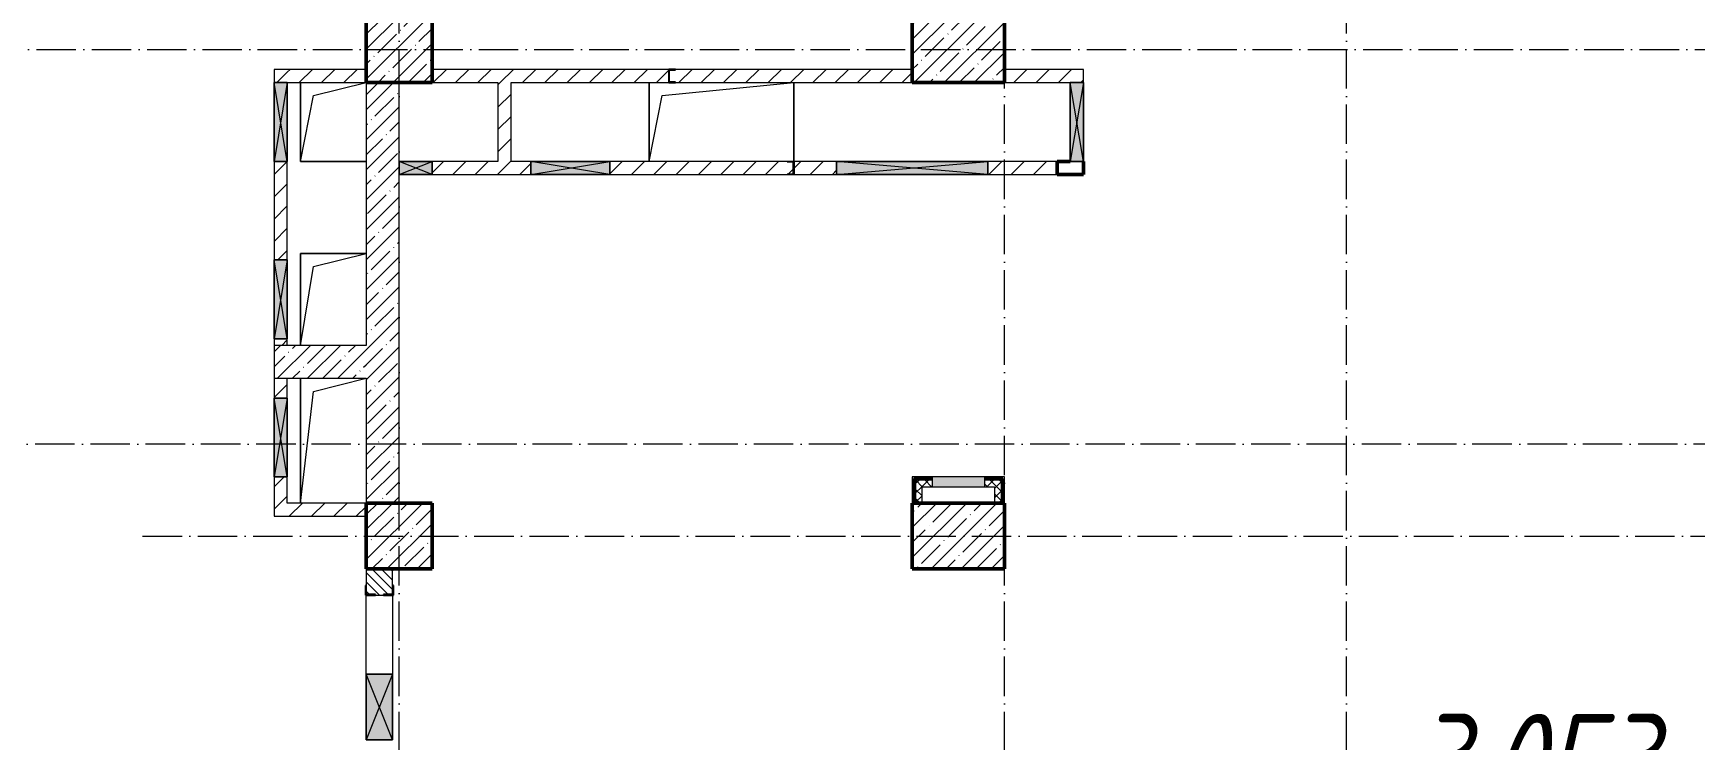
# Model space of a CAD drawing. Header units: millimetres. Extents: x -12989 to 629078, y -109036 to 555275.
# Drawn here: x 530579 to 543206, y -69285 to -63910 of the extents above; entities that cross this region are included whole.
import ezdxf

# ---------------------------------------------------------------- set-up
doc = ezdxf.new("R2010")
doc.units = ezdxf.units.MM
doc.linetypes.add('50_200_ШТРИХ_1Т_ш5_п1_п1_', pattern=[700, 500, -100, 0, -100])
for name, color, linetype, lineweight in [('A-DETL-GENF-OTLN', 7, 'Continuous', 9), ('A-FLOR-____-OTLN', 7, 'Continuous', 9), ('A-GENM-____-MCUT', 7, 'Continuous', 25), ('A-GENM-____-OTLN', 7, 'Continuous', 9), ('A-GENM-____-OTLN-1', 7, 'Continuous', 25), ('A-GLAZ-____-OTLN', 7, 'Continuous', 9), ('A-WALL-____-MCUT-1', 7, 'Continuous', 9), ('A-WALL-____-MCUT-2', 7, 'Continuous', 50), ('A-WALL-____-MCUT-3', 7, 'Continuous', 9), ('A-WALL-____-PATT-1', 7, 'Continuous', 9), ('A-WALL-FNSH-MCUT-1', 7, 'Continuous', 9), ('I-WALL-____-OTLN', 7, 'Continuous', 9), ('S-COLS-____-MCUT', 7, 'Continuous', 50), ('S-COLS-____-OTLN', 7, 'Continuous', 9), ('S-GRID-____-OTLN-1', 7, '50_200_ШТРИХ_1Т_ш5_п1_п1_', 9), ('Марки помещений', 7, 'Continuous', 9)]:
    doc.layers.add(name, color=color, linetype=linetype, lineweight=lineweight)
doc.layers.add('A-WALL-____-PATT-3', color=9, linetype='Continuous', lineweight=9, true_color=0x808080)
doc.styles.add('ISOCPEUR_I_2', font='isocpeui.ttf', dxfattribs={"width": 0.85, "height": 2.3})
pattern_1 = [(45, (523510, -90515.61), (-114.04925, 114.04925), []), (45, (523624.06, -90515.61), (-114.04925, 114.04925), [201.612, -40.322, 3.353, -36.97])]
pattern_2 = [(45, (523510.01, -90515.61), (-84.8528, 84.8528), [])]
pattern_3 = [(45, (523510.01, -90515.614), (-35.35534, 35.35534), []), (135, (523510.01, -90515.614), (-35.35534, -35.35534), [])]

# ---------------------------------------------------------------- blocks, each defined once
blk = doc.blocks.new('BSC_Колонна _Прямоугольная - 500х500-V7-АР1_План отверстий 3 этажа в осях 1-64_А-ГГ')
at = {"layer": 'S-COLS-____-OTLN'}
h = blk.add_hatch(dxfattribs=at)
h.set_pattern_fill('FP_41', color=256, style=0, pattern_type=2)
h.set_pattern_definition([(45, (-9850, -26481.04), (-114.04925, 114.04925), []), (45, (-9735.95, -26481.04), (-114.04925, 114.04925), [201.613, -40.323, 3.353, -36.97])])
h.paths.add_polyline_path([(-250, -250), (250, -250), (250, 250), (-250, 250)], flags=0)
at = {"layer": 'S-COLS-____-MCUT'}
for p, q in [((250, 250), (-250, 250)), ((-250, 250), (-250, -250)), ((250, -250), (250, 250)), ((-250, -250), (250, -250))]:
    blk.add_line(p, q, dxfattribs=at)
blk = doc.blocks.new('BSC_Колонна _Прямоугольная - 500х700-V10-АР1_План отверстий 3 этажа в осях 1-64_А-ГГ')
at = {"layer": 'S-COLS-____-OTLN'}
h = blk.add_hatch(dxfattribs=at)
h.set_pattern_fill('FP_44', color=256, style=0, pattern_type=2)
h.set_pattern_definition([(315, (-22781.04, 14100), (114.0493, 114.0493), []), (315, (-22781.04, 13985.95), (114.0493, 114.0493), [201.613, -40.323, 3.353, -36.97])])
h.paths.add_polyline_path([(-250, 350), (-250, -350), (250, -350), (250, 350)], flags=0)
at = {"layer": 'S-COLS-____-MCUT'}
for p, q in [((250, 350), (-250, 350)), ((-250, 350), (-250, -350)), ((250, -350), (250, 350)), ((-250, -350), (250, -350))]:
    blk.add_line(p, q, dxfattribs=at)
blk = doc.blocks.new('BSC_Колонна _Прямоугольная - 500х700-V11-АР1_План отверстий 3 этажа в осях 1-64_А-ГГ')
at = {"layer": 'S-COLS-____-OTLN'}
h = blk.add_hatch(dxfattribs=at)
h.set_pattern_fill('FP_45', color=256, style=0, pattern_type=2)
h.set_pattern_definition([(315, (-26481.04, 14100), (114.04925, 114.04925), []), (315, (-26481.04, 13985.95), (114.04925, 114.04925), [201.613, -40.323, 3.353, -36.97])])
h.paths.add_polyline_path([(-250, 350), (-250, -350), (250, -350), (250, 350)], flags=0)
at = {"layer": 'S-COLS-____-MCUT'}
for p, q in [((250, 350), (-250, 350)), ((-250, 350), (-250, -350)), ((250, -350), (250, 350)), ((-250, -350), (250, -350))]:
    blk.add_line(p, q, dxfattribs=at)
blk = doc.blocks.new('154_Фахверк_СКБ_Швеллер - Тип_100_3960-28494444-АР1_План отверстий 3 этажа в осях 1-64_А-ГГ')
at = {"layer": 'A-GENM-____-MCUT'}
for p, q in [((125, 50), (175, 50)), ((125, -50), (125, 50)), ((128, 47), (128, -47)), ((175, 47), (128, 47)), ((175, 50), (175, 47)), ((175, -50), (125, -50)), ((128, -47), (175, -47)), ((175, -47), (175, -50))]:
    blk.add_line(p, q, dxfattribs=at)
blk = doc.blocks.new('154_Фахверк_СКБ_Швеллер - Тип_100_3380-28551448-АР1_План отверстий 3 этажа в осях 1-64_А-ГГ')
at = {"layer": 'A-GENM-____-MCUT'}
for p, q in [((175, 50), (125, 50)), ((125, 50), (125, -50)), ((128, 47), (175, 47)), ((128, -47), (128, 47)), ((175, 47), (175, 50)), ((125, -50), (175, -50)), ((175, -47), (128, -47)), ((175, -50), (175, -47))]:
    blk.add_line(p, q, dxfattribs=at)
blk = doc.blocks.new('Фахверк_СКБ_Уголок - 200_3960-28268576-АР1_План отверстий 3 этажа в осях 1-64_А-ГГ')
at = {"layer": 'A-GENM-____-MCUT'}
for p, q in [((200, 156), (125, 156)), ((125, 156), (125, 81)), ((131, 81), (131, 150)), ((131, 150), (200, 150)), ((200, 150), (200, 156)), ((125, 81), (131, 81)), ((131, 19), (125, 19)), ((125, 19), (125, -56)), ((131, -50), (131, 19)), ((125, -56), (200, -56)), ((200, -50), (131, -50)), ((200, -56), (200, -50))]:
    blk.add_line(p, q, dxfattribs=at)
blk = doc.blocks.new('AR_Отверстие прямоугольное _в плите_ - AR_Отверстие прямоугольное _в плите_-30552824-АР1_План отверстий 3 этажа в осях 1-64_А-ГГ')
at = {"layer": 'A-GENM-____-OTLN'}
for p, q in [((250, 350), (-250, 350)), ((-250, 350), (-250, -350)), ((-150, 250), (250, 350)), ((-250, -350), (-150, 250))]:
    blk.add_line(p, q, dxfattribs=at)
blk = doc.blocks.new('AR_Отверстие прямоугольное _в плите_ - AR_Отверстие прямоугольное _в плите_-30552826-АР1_План отверстий 3 этажа в осях 1-64_А-ГГ')
at = {"layer": 'A-GENM-____-OTLN'}
for p, q in [((-250, 475), (-250, -475)), ((-150, 375), (250, 475)), ((-250, -475), (-150, 375))]:
    blk.add_line(p, q, dxfattribs=at)
blk = doc.blocks.new('AR_Отверстие прямоугольное _в плите_ - AR_Отверстие прямоугольное _в плите_-30552682-АР1_План отверстий 3 этажа в осях 1-64_А-ГГ')
at = {"layer": 'A-GENM-____-OTLN'}
for p, q in [((-550, 300), (-550, -300)), ((-450, 200), (550, 300)), ((550, -300), (550, 300)), ((-550, -300), (-450, 200))]:
    blk.add_line(p, q, dxfattribs=at)
blk = doc.blocks.new('AR_Отверстие прямоугольное _в плите_ - AR_Отверстие прямоугольное _в плите_-30552698-АР1_План отверстий 3 этажа в осях 1-64_А-ГГ')
at = {"layer": 'A-GENM-____-OTLN'}
for p, q in [((-250, 300), (-250, -300)), ((-150, 200), (250, 300)), ((-250, -300), (-150, 200)), ((-250, -300), (250, -300))]:
    blk.add_line(p, q, dxfattribs=at)
blk = doc.blocks.new('AR_Отверстие Ниша - Лючок-32406239-АР1_План отверстий 3 этажа в осях 1-64_А-ГГ')
at = {"layer": 'A-GLAZ-____-OTLN'}
blk.add_hatch(color=256, dxfattribs=at).paths.add_polyline_path([(200, 37), (-200, 37), (-200, -38), (200, -38)], flags=0)
for p, q in [((200, 37), (-200, 37)), ((-200, 37), (-200, -38)), ((200, -38), (200, 37)), ((-200, -38), (200, -38))]:
    blk.add_line(p, q, dxfattribs=at)
blk = doc.blocks.new('AR_Отверстие прямоугольное _в стене_ - AR_Отверстие прямоугольное _в стене__ОВ-36997986-АР1_План отверстий 3 этажа в осях 1-64_А-ГГ')
at = {"layer": 'A-GLAZ-____-OTLN'}
blk.add_hatch(color=256, dxfattribs=at).paths.add_polyline_path([(300, 50), (-300, 50), (-300, -50), (300, -50)], flags=0)
at = {"layer": 'A-DETL-GENF-OTLN'}
for p, q in [((-300, -50), (-300, 50)), ((-300, 50), (300, 50)), ((300, 50), (-300, -50)), ((-300, 50), (300, -50)), ((300, 50), (-300, 50)), ((-300, 50), (-300, -50)), ((300, 50), (300, -50)), ((300, -50), (300, 50)), ((300, -50), (-300, -50)), ((-300, -50), (300, -50))]:
    blk.add_line(p, q, dxfattribs=at)
blk = doc.blocks.new('AR_Отверстие прямоугольное _в стене__БезПР - AR_Отверстие прямоугольное _в стене__БезПР-36428146-АР1_План отверстий 3 этажа в осях 1-64_А-ГГ')
at = {"layer": 'A-GLAZ-____-OTLN'}
blk.add_hatch(color=256, dxfattribs=at).paths.add_polyline_path([(125, 50), (-125, 50), (-125, -50), (125, -50)], flags=0)
at = {"layer": 'A-DETL-GENF-OTLN'}
for p, q in [((-125, -50), (-125, 50)), ((-125, 50), (125, 50)), ((125, 50), (-125, -50)), ((-125, 50), (125, -50)), ((125, 50), (-125, 50)), ((-125, 50), (-125, -50)), ((125, 50), (125, -50)), ((125, -50), (125, 50)), ((125, -50), (-125, -50)), ((-125, -50), (125, -50))]:
    blk.add_line(p, q, dxfattribs=at)
blk = doc.blocks.new('AR_Отверстие прямоугольное _в стене_ - AR_Отверстие прямоугольное _в стене__ОВ-37085671-АР1_План отверстий 3 этажа в осях 1-64_А-ГГ')
at = {"layer": 'A-GLAZ-____-OTLN'}
blk.add_hatch(color=256, dxfattribs=at).paths.add_polyline_path([(-376, 50), (-575, 50), (-575, -50), (575, -50), (575, 50)], flags=0)
at = {"layer": 'A-DETL-GENF-OTLN'}
for p, q in [((-575, -50), (-575, 50)), ((-575, 50), (575, 50)), ((575, 50), (-575, -50)), ((-575, 50), (575, -50)), ((575, 50), (-575, 50)), ((-575, 50), (-575, -50)), ((575, 50), (575, -50)), ((575, -50), (575, 50)), ((575, -50), (-575, -50)), ((-575, -50), (575, -50))]:
    blk.add_line(p, q, dxfattribs=at)
blk = doc.blocks.new('AR_Отверстие прямоугольное _в стене__БезПР - AR_Отверстие прямоугольное _в стене__БезПР-36427847-АР1_План отверстий 3 этажа в осях 1-64_А-ГГ')
at = {"layer": 'A-GLAZ-____-OTLN'}
blk.add_hatch(color=256, dxfattribs=at).paths.add_polyline_path([(250, 100), (-250, 100), (-250, -100), (250, -100)], flags=0)
at = {"layer": 'A-DETL-GENF-OTLN'}
for p, q in [((-250, -100), (-250, 100)), ((-250, 100), (250, 100)), ((250, 100), (-250, -100)), ((-250, 100), (250, -100)), ((250, 100), (-250, 100)), ((-250, 100), (-250, -100)), ((250, 100), (250, -100)), ((250, -100), (250, 100)), ((250, -100), (-250, -100)), ((-250, -100), (250, -100))]:
    blk.add_line(p, q, dxfattribs=at)
at = {"layer": 'A-GLAZ-____-OTLN'}
blk.add_line((250, 100), (-250, 100), dxfattribs=at)
blk = doc.blocks.new('AR_Отверстие прямоугольное _в стене__БезПР - AR_Отверстие прямоугольное _в стене__БезПР-36899670-АР1_План отверстий 3 этажа в осях 1-64_А-ГГ')
at = {"layer": 'A-GLAZ-____-OTLN'}
blk.add_hatch(color=256, dxfattribs=at).paths.add_polyline_path([(300, 50), (-300, 50), (-300, -50), (300, -50)], flags=0)
at = {"layer": 'A-DETL-GENF-OTLN'}
for p, q in [((-300, -50), (-300, 50)), ((-300, 50), (300, 50)), ((300, 50), (-300, -50)), ((-300, 50), (300, -50)), ((300, 50), (-300, 50)), ((-300, 50), (-300, -50)), ((300, 50), (300, -50)), ((300, -50), (300, 50)), ((300, -50), (-300, -50)), ((-300, -50), (300, -50))]:
    blk.add_line(p, q, dxfattribs=at)
at = {"layer": 'A-GLAZ-____-OTLN'}
blk.add_line((300, 50), (-300, 50), dxfattribs=at)
blk = doc.blocks.new('AR_Отверстие прямоугольное _в стене_ - AR_Отверстие прямоугольное _в стене__ОВ-36998953-АР1_План отверстий 3 этажа в осях 1-64_А-ГГ')
at = {"layer": 'A-GLAZ-____-OTLN'}
blk.add_hatch(color=256, dxfattribs=at).paths.add_polyline_path([(300, 50), (-300, 50), (-300, -50), (300, -50)], flags=0)
at = {"layer": 'A-DETL-GENF-OTLN'}
for p, q in [((-300, -50), (-300, 50)), ((-300, 50), (300, 50)), ((300, 50), (-300, -50)), ((-300, 50), (300, -50)), ((300, 50), (-300, 50)), ((-300, 50), (-300, -50)), ((300, 50), (300, -50)), ((300, -50), (300, 50)), ((300, -50), (-300, -50)), ((-300, -50), (300, -50))]:
    blk.add_line(p, q, dxfattribs=at)
blk = doc.blocks.new('AR_Отверстие прямоугольное _в стене_ - AR_Отверстие прямоугольное _в стене__ОВ-36996514-АР1_План отверстий 3 этажа в осях 1-64_А-ГГ')
at = {"layer": 'A-GLAZ-____-OTLN'}
blk.add_hatch(color=256, dxfattribs=at).paths.add_polyline_path([(300, -50), (300, 50), (-300, 50), (-300, -50)], flags=0)
at = {"layer": 'A-DETL-GENF-OTLN'}
for p, q in [((-300, -50), (-300, 50)), ((-300, 50), (300, 50)), ((300, 50), (-300, -50)), ((-300, 50), (300, -50)), ((300, 50), (-300, 50)), ((-300, 50), (-300, -50)), ((300, 50), (300, -50)), ((300, -50), (300, 50)), ((300, -50), (-300, -50)), ((-300, -50), (300, -50))]:
    blk.add_line(p, q, dxfattribs=at)
blk = doc.blocks.new('BSC_Колонна _Прямоугольная1 - 200х100 _металл_-V219-АР1_План отверстий 3 этажа в осях 1-64_А-ГГ')
at = {"layer": 'S-COLS-____-MCUT'}
for p, q in [((0, 50), (-100, 50)), ((-100, 50), (-100, -50)), ((100, -50), (100, 50)), ((-100, -50), (100, -50))]:
    blk.add_line(p, q, dxfattribs=at)
blk = doc.blocks.new('3эт')
at = {"layer": 'S-GRID-____-OTLN-1', "color": 251, "ltscale": 0.6, "true_color": 0x636466}
for p, q in [((293620.7, -91346.1), (293620.7, -36982.5)), ((298220.7, -91346.1), (298220.7, -36982.5)), ((300820.7, -91346.1), (300820.7, -36982.5)), ((279101.9, -60382.4), (310478.4, -60382.4)), ((310478.4, -63382.4), (279101.9, -63382.4)), ((291670.7, -64082.4), (310478.4, -64082.4))]:
    blk.add_line(p, q, dxfattribs=at)

msp = doc.modelspace()

# ---------------------------------------------------------------- hatches: boundary and pattern name
at = {"layer": 'A-WALL-____-PATT-1'}
h = msp.add_hatch(dxfattribs=at)
h.set_pattern_fill('FP_4', color=256, style=0, pattern_type=2)
h.set_pattern_definition(pattern_2)
h.paths.add_polyline_path([(532410.0077, -66284.5723), (532510.0077, -66284.5723), (532510.0077, -66234.5723), (532410.0077, -66234.5723)], flags=0)
h.paths.add_polyline_path([(532510.0077, -65634.5723), (532510.0077, -64884.5723), (532410.0077, -64884.5723), (532410.0077, -65634.5723), (532442.5077, -65634.5723)], flags=0)
h.paths.add_polyline_path([(532410.0077, -64284.5723), (532510.0077, -64284.5723), (532510.0077, -64184.5723), (532410.0077, -64184.5723)], flags=0)
h = msp.add_hatch(dxfattribs=at)
h.set_pattern_fill('FP_4', color=256, style=0, pattern_type=2)
h.set_pattern_definition(pattern_2)
h.paths.add_polyline_path([(533110.0077, -64284.5723), (533110.0077, -64184.5723), (532510.0077, -64184.5723), (532510.0077, -64284.5723)], flags=0)
h = msp.add_hatch(dxfattribs=at)
h.set_pattern_fill('FP_4', color=256, style=0, pattern_type=2)
h.set_pattern_definition(pattern_2)
h.paths.add_polyline_path([(537260.0077, -64284.5723), (537260.0077, -64184.5723), (535460.0077, -64184.5723), (535460.0077, -64187.5723), (535413.0077, -64187.5723), (535413.0077, -64281.5723), (535460.0077, -64281.5723), (535460.0077, -64284.5723)], flags=0)
h.paths.add_polyline_path([(534210.0077, -64284.5723), (535410.0077, -64284.5723), (535410.0077, -64184.5723), (533610.0077, -64184.5723), (533610.0077, -64284.5723), (534110.0077, -64284.5723)], flags=0)
h = msp.add_hatch(dxfattribs=at)
h.set_pattern_fill('FP_4', color=256, style=0, pattern_type=2)
h.set_pattern_definition(pattern_2)
h.paths.add_polyline_path([(538460.0077, -64284.5723), (538460.0077, -64184.5723), (537960.0077, -64184.5723), (537960.0077, -64284.5723)], flags=0)
h = msp.add_hatch(dxfattribs=at)
h.set_pattern_fill('FP_4', color=256, style=0, pattern_type=2)
h.set_pattern_definition(pattern_2)
h.paths.add_polyline_path([(538560.0077, -64284.5723), (538560.0077, -64184.5723), (538460.0077, -64184.5723), (538460.0077, -64284.5723), (538545.722, -64284.5723)], flags=0)
h = msp.add_hatch(dxfattribs=at)
h.set_pattern_fill('FP_38', color=256, style=0, pattern_type=2)
h.set_pattern_definition(pattern_1)
h.paths.add_polyline_path([(533110.0077, -67484.5723), (533360.0077, -67484.5723), (533360.0077, -64284.5723), (533110.0077, -64284.5723), (533110.0077, -66534.5723)], flags=0)
h = msp.add_hatch(dxfattribs=at)
h.set_pattern_fill('FP_4', color=256, style=0, pattern_type=2)
h.set_pattern_definition(pattern_2)
h.paths.add_polyline_path([(534210.0077, -64884.5723), (534210.0077, -64284.5723), (534110.0077, -64284.5723), (534110.0077, -64884.5723)], flags=0)
h = msp.add_hatch(dxfattribs=at)
h.set_pattern_fill('FP_4', color=256, style=0, pattern_type=2)
h.set_pattern_definition(pattern_2)
h.paths.add_polyline_path([(538360.0077, -64984.5723), (538360.0077, -64884.5723), (537835.0077, -64884.5723), (537835.0077, -64984.5723)], flags=0)
h.paths.add_polyline_path([(536360.0077, -64984.5723), (536685.0077, -64984.5723), (536685.0077, -64884.5723), (536360.0077, -64884.5723), (536360.0077, -64981.5723)], flags=0)
h.paths.add_polyline_path([(536310.0077, -64984.5723), (536310.0077, -64981.5723), (536357.0077, -64981.5723), (536357.0077, -64887.5723), (536310.0077, -64887.5723), (536310.0077, -64884.5723), (534960.0077, -64884.5723), (534960.0077, -64984.5723)], flags=0)
h.paths.add_polyline_path([(533610.0077, -64984.5723), (534360.0077, -64984.5723), (534360.0077, -64884.5723), (533610.0077, -64884.5723), (533610.0077, -64955.1606)], flags=0)
h = msp.add_hatch(dxfattribs=at)
h.set_pattern_fill('FP_38', color=256, style=0, pattern_type=2)
h.set_pattern_definition(pattern_1)
h.paths.add_polyline_path([(533110.0077, -66534.5723), (533110.0077, -66284.5723), (532410.0077, -66284.5723), (532410.0077, -66534.5723)], flags=0)
h = msp.add_hatch(dxfattribs=at)
h.set_pattern_fill('FP_4', color=256, style=0, pattern_type=2)
h.set_pattern_definition(pattern_2)
h.paths.add_polyline_path([(532410.0077, -67484.5723), (532510.0077, -67484.5723), (532510.0077, -67284.5723), (532410.0077, -67284.5723)], flags=0)
h.paths.add_polyline_path([(532410.0077, -66684.5723), (532510.0077, -66684.5723), (532510.0077, -66534.5723), (532410.0077, -66534.5723)], flags=0)
h = msp.add_hatch(dxfattribs=at)
h.set_pattern_fill('FP_4', color=256, style=0, pattern_type=2)
h.set_pattern_definition(pattern_2)
h.paths.add_polyline_path([(533110.0077, -67584.5723), (533110.0077, -67484.5723), (532410.0077, -67484.5723), (532410.0077, -67584.5723)], flags=0)
h = msp.add_hatch(dxfattribs=at)
h.set_pattern_fill('FP_6', color=256, style=0, pattern_type=2)
h.set_pattern_definition([(135, (523510.01, -90515.614), (-35.35534, -35.35534), [])])
h.paths.add_polyline_path([(533310.0077, -72784.5723), (533310.0077, -72134.5723), (533110.0077, -72134.5723), (533110.0077, -72784.5723)], flags=0)
h.paths.add_polyline_path([(533254.8353, -71984.5723), (533310.0077, -71984.5723), (533310.0077, -71684.5723), (533110.0077, -71684.5723), (533110.0077, -71984.5723)], flags=0)
h.paths.add_polyline_path([(533310.0077, -71434.5723), (533310.0077, -69890.5723), (533241.0077, -69890.5723), (533241.0077, -69884.5723), (533179.0077, -69884.5723), (533179.0077, -69890.5723), (533110.0077, -69890.5723), (533110.0077, -71434.5723), (533216.9042, -71434.5723)], flags=0)
h.paths.add_polyline_path([(533179.0077, -68184.5723), (533241.0077, -68184.5723), (533241.0077, -68178.5723), (533310.0077, -68178.5723), (533310.0077, -67984.5723), (533110.0077, -67984.5723), (533110.0077, -68178.5723), (533179.0077, -68178.5723)], flags=0)
at = {"layer": 'A-WALL-____-PATT-3'}
h = msp.add_hatch(dxfattribs=at)
h.set_pattern_fill('FP_7', color=256, style=0, pattern_type=2)
h.set_pattern_definition(pattern_3)
h.paths.add_polyline_path([(537935.0077, -67359.5723), (537935.0077, -67309.5723), (537810.0077, -67309.5723), (537810.0077, -67359.5723), (537885.0077, -67359.5723)], flags=0)
h.paths.add_polyline_path([(537410.0077, -67359.5723), (537410.0077, -67309.5723), (537285.0077, -67309.5723), (537285.0077, -67359.5723), (537335.0077, -67359.5723)], flags=0)
h = msp.add_hatch(dxfattribs=at)
h.set_pattern_fill('FP_7', color=256, style=0, pattern_type=2)
h.set_pattern_definition(pattern_3)
h.paths.add_polyline_path([(537335.0077, -67484.5723), (537335.0077, -67359.5723), (537285.0077, -67359.5723), (537285.0077, -67484.5723)], flags=0)
h = msp.add_hatch(dxfattribs=at)
h.set_pattern_fill('FP_7', color=256, style=0, pattern_type=2)
h.set_pattern_definition(pattern_3)
h.paths.add_polyline_path([(537935.0077, -67484.5723), (537935.0077, -67359.5723), (537885.0077, -67359.5723), (537885.0077, -67484.5723)], flags=0)
at = {"layer": 'S-COLS-____-OTLN'}
h = msp.add_hatch(dxfattribs=at)
h.set_pattern_fill('FP_38', color=256, style=0, pattern_type=2)
h.set_pattern_definition(pattern_1)
h.paths.add_polyline_path([(533110.0077, -67984.5723), (533610.0077, -67984.5723), (533610.0077, -67484.5723), (533110.0077, -67484.5723)], flags=0)

# ---------------------------------------------------------------- linework, layer by layer
at = {"layer": 'A-FLOR-____-OTLN'}
for p, q in [((532610.0077, -64884.5723), (532610.0077, -64284.5723)), ((535260.0077, -64884.5723), (535260.0077, -64284.5723)), ((536360.0077, -64284.5723), (536360.0077, -64884.5723)), ((533110.0077, -64884.5723), (532610.0077, -64884.5723)), ((532610.0077, -65584.8264), (533110.0077, -65584.8264)), ((532610.0077, -66284.5723), (532610.0077, -65584.8264)), ((532610.0077, -67484.5723), (532610.0077, -66534.5723))]:
    msp.add_line(p, q, dxfattribs=at)
at = {"layer": 'A-WALL-____-MCUT-1'}
for p, q in [((533110.0077, -64284.5723), (533110.0077, -66284.5723)), ((533360.0077, -64884.5723), (533360.0077, -64284.5723)), ((533360.0077, -67484.5723), (533360.0077, -64984.5723)), ((533110.0077, -66284.5723), (532410.0077, -66284.5723)), ((532410.0077, -66284.5723), (532410.0077, -66534.5723)), ((532410.0077, -66534.5723), (533110.0077, -66534.5723)), ((533110.0077, -66534.5723), (533110.0077, -67484.5723)), ((533110.0077, -67484.5723), (533360.0077, -67484.5723))]:
    msp.add_line(p, q, dxfattribs=at)
at = {"layer": 'A-WALL-____-MCUT-2'}
for p, q in [((537410.0077, -67297.0723), (537272.5077, -67297.0723)), ((537272.5077, -67297.0723), (537272.5077, -67484.5723)), ((537947.5077, -67297.0723), (537810.0077, -67297.0723)), ((537947.5077, -67297.0723), (537947.5077, -67484.5723))]:
    msp.add_line(p, q, dxfattribs=at)
at = {"layer": 'A-WALL-____-MCUT-3'}
for p, q in [((537410.0077, -67309.5723), (537285.0077, -67309.5723)), ((537285.0077, -67309.5723), (537285.0077, -67484.5723)), ((537335.0077, -67359.5723), (537410.0077, -67359.5723)), ((537335.0077, -67484.5723), (537335.0077, -67359.5723)), ((537935.0077, -67309.5723), (537810.0077, -67309.5723)), ((537810.0077, -67359.5723), (537885.0077, -67359.5723)), ((537885.0077, -67359.5723), (537885.0077, -67484.5723)), ((537935.0077, -67309.5723), (537935.0077, -67484.5723)), ((533110.0077, -67984.5723), (533110.0077, -68109.5723)), ((533310.0077, -67984.5723), (533110.0077, -67984.5723)), ((533310.0077, -68109.5723), (533310.0077, -67984.5723)), ((533179.0077, -68184.5723), (533241.0077, -68184.5723))]:
    msp.add_line(p, q, dxfattribs=at)
at = {"layer": 'A-WALL-FNSH-MCUT-1'}
for p, q in [((532410.0077, -64184.5723), (532410.0077, -64284.5723)), ((533110.0077, -64184.5723), (532410.0077, -64184.5723)), ((535410.0077, -64184.5723), (533610.0077, -64184.5723)), ((537260.0077, -64184.5723), (535460.0077, -64184.5723)), ((538560.0077, -64184.5723), (537960.0077, -64184.5723)), ((538560.0077, -64284.5723), (538560.0077, -64184.5723)), ((532510.0077, -64284.5723), (533110.0077, -64284.5723)), ((533610.0077, -64284.5723), (534110.0077, -64284.5723)), ((534110.0077, -64284.5723), (534110.0077, -64884.5723)), ((534210.0077, -64284.5723), (535410.0077, -64284.5723)), ((534210.0077, -64884.5723), (534210.0077, -64284.5723)), ((535460.0077, -64284.5723), (537260.0077, -64284.5723)), ((537960.0077, -64284.5723), (538460.0077, -64284.5723)), ((532410.0077, -64884.5723), (532410.0077, -65634.5723)), ((532510.0077, -65634.5723), (532510.0077, -64884.5723)), ((534110.0077, -64884.5723), (533610.0077, -64884.5723)), ((534360.0077, -64884.5723), (534210.0077, -64884.5723)), ((536310.0077, -64884.5723), (534960.0077, -64884.5723)), ((536685.0077, -64884.5723), (536360.0077, -64884.5723)), ((538360.0077, -64884.5723), (537835.0077, -64884.5723)), ((533610.0077, -64984.5723), (534360.0077, -64984.5723)), ((534960.0077, -64984.5723), (536310.0077, -64984.5723)), ((536360.0077, -64984.5723), (536685.0077, -64984.5723)), ((537835.0077, -64984.5723), (538360.0077, -64984.5723)), ((532410.0077, -66234.5723), (532410.0077, -66284.5723)), ((532510.0077, -66284.5723), (532510.0077, -66234.5723)), ((532410.0077, -66534.5723), (532410.0077, -66684.5723)), ((532510.0077, -66684.5723), (532510.0077, -66534.5723)), ((532410.0077, -67284.5723), (532410.0077, -67584.5723)), ((532510.0077, -67484.5723), (532510.0077, -67284.5723)), ((537410.0077, -67284.5723), (537260.0077, -67284.5723)), ((537260.0077, -67284.5723), (537260.0077, -67484.5723)), ((537960.0077, -67284.5723), (537810.0077, -67284.5723)), ((537960.0077, -67484.5723), (537960.0077, -67284.5723)), ((533110.0077, -67484.5723), (532510.0077, -67484.5723)), ((533110.0077, -67584.5723), (533110.0077, -67484.5723)), ((532410.0077, -67584.5723), (533110.0077, -67584.5723))]:
    msp.add_line(p, q, dxfattribs=at)
at = {"layer": 'I-WALL-____-OTLN'}
for p, q in [((533110.0077, -68784.5723), (533110.0077, -68184.5723)), ((533310.0077, -68184.5723), (533310.0077, -68784.5723))]:
    msp.add_line(p, q, dxfattribs=at)
at = {"layer": 'S-COLS-____-MCUT'}
for p, q in [((533610.0077, -67484.5723), (533110.0077, -67484.5723)), ((533110.0077, -67484.5723), (533110.0077, -67984.5723)), ((533610.0077, -67984.5723), (533610.0077, -67484.5723)), ((533110.0077, -67984.5723), (533610.0077, -67984.5723))]:
    msp.add_line(p, q, dxfattribs=at)

# ---------------------------------------------------------------- block references
msp.add_blockref('3эт', (239739.3002, -3652.1582))
at = {"layer": 'A-GENM-____-OTLN'}
for name, p in [('AR_Отверстие прямоугольное _в плите_ - AR_Отверстие прямоугольное _в плите_-30552698-АР1_План отверстий 3 этажа в осях 1-64_А-ГГ', (532860.0077, -64584.5723)), ('AR_Отверстие прямоугольное _в плите_ - AR_Отверстие прямоугольное _в плите_-30552682-АР1_План отверстий 3 этажа в осях 1-64_А-ГГ', (535810.0077, -64584.5723)), ('AR_Отверстие прямоугольное _в плите_ - AR_Отверстие прямоугольное _в плите_-30552824-АР1_План отверстий 3 этажа в осях 1-64_А-ГГ', (532860.0077, -65934.8264)), ('AR_Отверстие прямоугольное _в плите_ - AR_Отверстие прямоугольное _в плите_-30552826-АР1_План отверстий 3 этажа в осях 1-64_А-ГГ', (532860.0077, -67009.5723))]:
    msp.add_blockref(name, p, dxfattribs=at)
at = {"layer": 'A-GENM-____-OTLN-1'}
msp.add_blockref('154_Фахверк_СКБ_Швеллер - Тип_100_3380-28551448-АР1_План отверстий 3 этажа в осях 1-64_А-ГГ', (535285.0077, -64234.5723), dxfattribs=at)
for name, p, rotation in [('154_Фахверк_СКБ_Швеллер - Тип_100_3960-28494444-АР1_План отверстий 3 этажа в осях 1-64_А-ГГ', (536485.0077, -64934.5723), 180), ('Фахверк_СКБ_Уголок - 200_3960-28268576-АР1_План отверстий 3 этажа в осях 1-64_А-ГГ', (533260.0077, -68309.5723), 89.99999999999991)]:
    msp.add_blockref(name, p, dxfattribs=dict(at, rotation=rotation))
at = {"layer": 'A-GLAZ-____-OTLN'}
for name, p, rotation in [('AR_Отверстие прямоугольное _в стене__БезПР - AR_Отверстие прямоугольное _в стене__БезПР-36899670-АР1_План отверстий 3 этажа в осях 1-64_А-ГГ', (532460.0077, -64584.5723), 269.9999999999999), ('AR_Отверстие прямоугольное _в стене_ - AR_Отверстие прямоугольное _в стене__ОВ-36998953-АР1_План отверстий 3 этажа в осях 1-64_А-ГГ', (538510.0077, -64584.5723), 270), ('AR_Отверстие прямоугольное _в стене__БезПР - AR_Отверстие прямоугольное _в стене__БезПР-36428146-АР1_План отверстий 3 этажа в осях 1-64_А-ГГ', (533485.0077, -64934.5723), 180), ('AR_Отверстие прямоугольное _в стене_ - AR_Отверстие прямоугольное _в стене__ОВ-36997986-АР1_План отверстий 3 этажа в осях 1-64_А-ГГ', (534660.0077, -64934.5723), 180), ('AR_Отверстие прямоугольное _в стене_ - AR_Отверстие прямоугольное _в стене__ОВ-37085671-АР1_План отверстий 3 этажа в осях 1-64_А-ГГ', (537260.0077, -64934.5723), 180), ('AR_Отверстие прямоугольное _в стене__БезПР - AR_Отверстие прямоугольное _в стене__БезПР-36899670-АР1_План отверстий 3 этажа в осях 1-64_А-ГГ', (532460.0077, -65934.5723), 269.9999999999999), ('AR_Отверстие прямоугольное _в стене_ - AR_Отверстие прямоугольное _в стене__ОВ-36996514-АР1_План отверстий 3 этажа в осях 1-64_А-ГГ', (532460.0077, -66984.5723), 269.9999999999999), ('AR_Отверстие Ниша - Лючок-32406239-АР1_План отверстий 3 этажа в осях 1-64_А-ГГ', (537610.0077, -67322.0723), 180), ('AR_Отверстие прямоугольное _в стене__БезПР - AR_Отверстие прямоугольное _в стене__БезПР-36427847-АР1_План отверстий 3 этажа в осях 1-64_А-ГГ', (533210.0077, -69034.5723), 269.9999999999999)]:
    msp.add_blockref(name, p, dxfattribs=dict(at, rotation=rotation))
at = {"layer": 'S-COLS-____-OTLN'}
for name, p in [('BSC_Колонна _Прямоугольная - 500х500-V7-АР1_План отверстий 3 этажа в осях 1-64_А-ГГ', (533360.0077, -64034.5723)), ('BSC_Колонна _Прямоугольная1 - 200х100 _металл_-V219-АР1_План отверстий 3 этажа в осях 1-64_А-ГГ', (538460.0077, -64934.5723))]:
    msp.add_blockref(name, p, dxfattribs=at)
at = {"layer": 'S-COLS-____-OTLN', "rotation": 89.9999999999999}
for name, p in [('BSC_Колонна _Прямоугольная - 500х700-V11-АР1_План отверстий 3 этажа в осях 1-64_А-ГГ', (537610.0077, -64034.5723)), ('BSC_Колонна _Прямоугольная - 500х700-V10-АР1_План отверстий 3 этажа в осях 1-64_А-ГГ', (537610.0077, -67734.5723))]:
    msp.add_blockref(name, p, dxfattribs=at)

# ---------------------------------------------------------------- texts
at = {"layer": 'Марки помещений', "insert": (541065.3206, -69087.5289), "char_height": 700, "width": 785.65375, "attachment_point": 1, "style": 'ISOCPEUR_I_2'}
msp.add_mtext('3.053', dxfattribs=at)

doc.saveas('drawing.dxf')
